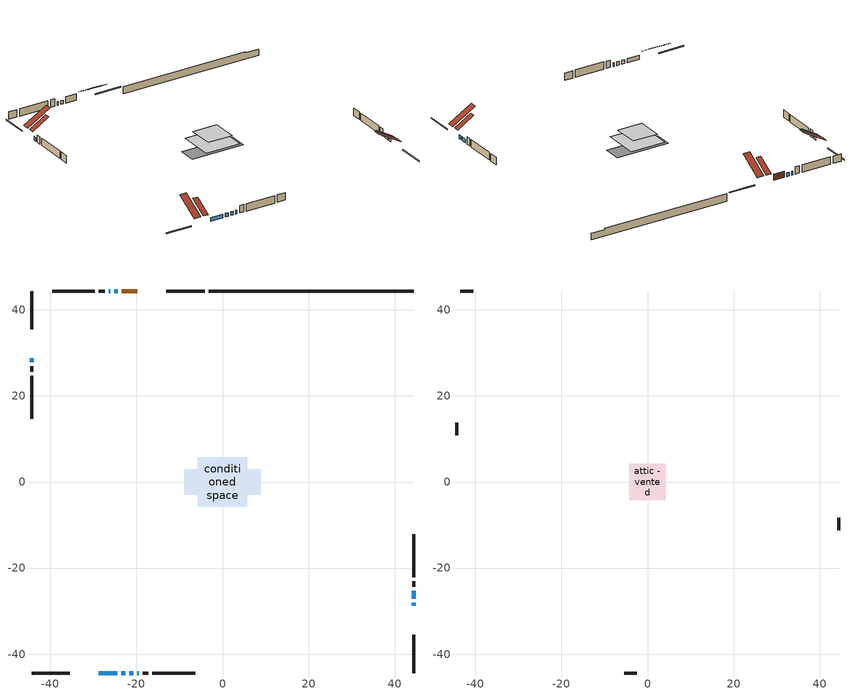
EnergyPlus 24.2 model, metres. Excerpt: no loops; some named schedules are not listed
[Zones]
conditioned space
 floor outside (Floor1 construction): -1.14,-1.14 -1.14,1.14 1.14,1.14 1.14,-1.14 z0.61
 floor adiabatic (AdiabaticFloorConstruction): -5.8,-5.8 -5.8,5.8 5.8,5.8 5.8,-5.8 z0.61
 floor foundation (Slab1 construction): -8.93,-2.96 -8.93,2.96 8.93,2.96 8.93,-2.96 z-1.83
 wall outside (RimJoist1 construction): -4.1,44.38 -13.01,44.38 / -44.38,-44.38 -35.46,-44.38 / -44.38,44.38 -44.38,35.46 / 44.38,-44.38 44.38,-35.46 z0.61:0.91
 wall outside (AdiabaticWallConstruction 1): -19.75,44.38 -23.41,44.38 z0.61:2.64
 wall outside (AdiabaticWallConstruction): -24.33,44.38 -25.14,44.38 / 44.38,-28.72 44.38,-28 / -28.72,-44.38 -24.46,-44.38 / -23.53,-44.38 -22.57,-44.38 / -21.65,-44.38 -20.79,-44.38 / -44.38,28.72 -44.38,27.86 / 44.38,-27.07 44.38,-25.32 / -26.07,44.38 -26.43,44.38 / -19.86,-44.38 -19.5,-44.38 z0.61:1.83
 wall outside (Wall1 construction): -27.36,44.38 -28.73,44.38 / -18.57,-44.38 -17.2,-44.38 / -44.38,26.94 -44.38,25.57 / 44.38,-24.39 44.38,-23.03 z0.61:3.05
 wall outside (Wall2 construction): -29.65,44.38 -39.61,44.38 / -16.27,-44.38 -6.32,-44.38 / -44.38,24.64 -44.38,14.69 / 44.38,-22.1 44.38,-12.14 z0.61:3.05
 wall foundation (FoundationWall1 construction): -3.17,44.38,-1.83 -3.17,44.38,0.61 39.63,44.38,0.61 39.63,44.38,0.24 44.38,44.38,0.24 44.38,44.38,-1.83
 window (WindowConstruction): -24.34,44.38 -25.14,44.38 z0.61:1.83
 window (WindowConstruction 8): 44.38,-28.72 44.38,-28 z0.61:1.83
 window (WindowConstruction 1): -28.72,-44.38 -24.46,-44.38 z0.61:1.83
 window (WindowConstruction 2): -23.53,-44.38 -22.58,-44.38 z0.61:1.83
 window (WindowConstruction 3): -21.65,-44.38 -20.79,-44.38 z0.61:1.83
 window (WindowConstruction 4): -44.38,28.72 -44.38,27.87 z0.61:1.83
 window (WindowConstruction 5): 44.38,-27.07 44.38,-25.32 z0.61:1.83
 window (WindowConstruction 6): -26.07,44.38 -26.43,44.38 z0.61:1.83
 window (WindowConstruction 7): -19.86,-44.38 -19.5,-44.38 z0.61:1.83
 door (Door): -19.76,44.38 -23.41,44.38 z0.61:2.64
 ceiling adiabatic (AdiabaticFloorConstruction): 5.8,-5.8 5.8,5.8 -5.8,5.8 -5.8,-5.8 z0.61
 roof outside (Roof2 construction): -18.83,44.38,3.05 -18.83,38.61,6.41 -17.16,38.61,6.41 -17.16,44.38,3.05; -29.65,-44.38,3.05 -29.65,-38.61,6.41 -31.32,-38.61,6.41 -31.32,-44.38,3.05; -44.38,29.65,3.05 -38.61,29.65,6.41 -38.61,31.32,6.41 -44.38,31.32,3.05; 44.38,-29.65,3.05 38.61,-29.65,6.41 38.61,-31.32,6.41 44.38,-31.32,3.05
attic - vented
 floor to conditioned space (Floor2 construction Reversed): -4.25,-4.25 -4.25,4.25 4.25,4.25 4.25,-4.25 z3.05
 wall outside (Wall3 construction): -40.54,44.38 -43.45,44.38 / -5.39,-44.38 -2.48,-44.38 / -44.38,13.76 -44.38,10.84 / 44.38,-11.21 44.38,-8.3 z0.61:3.05
 roof outside (Roof1 construction): -16.23,44.38,3.05 -16.23,36.48,7.65 -13.94,36.48,7.65 -13.94,44.38,3.05; -32.25,-44.38,3.05 -32.25,-36.48,7.65 -34.54,-36.48,7.65 -34.54,-44.38,3.05; -44.38,32.25,3.05 -36.48,32.25,7.65 -36.48,34.54,7.65 -44.38,34.54,3.05; 44.38,-32.25,3.05 36.48,-32.25,7.65 36.48,-34.54,7.65 44.38,-34.54,3.05
[Building]
Building 1: Terrain=Suburbs
[Site:Location]
Saskatoon Intl AP_SK: Latitude {deg}=52.17; Longitude {deg}=-106.7; Time Zone {hr}=-6; Elevation {m}=504; Keep Site Location Information=Yes
[Site:GroundTemperature:Shallow]
-3.29371, -5.9198, -6.13011, -4.88389, 0.118965, 5.09852, 9.41553, 12.1502, 12.3826, 10.1583, 5.95142, 1.12462
[Site:WaterMainsTemperature]
Calculation Method=Schedule; Temperature Schedule=mains temperature schedule
[Material] Roughness=Rough; Thermal Absorptance=0.9
Name | Thickness {m} | Conductivity {W/m-K} | Density {kg/m3} | Specific Heat {J/kg-K} | Solar Absorptance | Visible Absorptance
asphalt or fiberglass shingles | 0.00635 | 0.162714 | 1121.4 | 1465.45 | 0.84 | 0.84
ceiling loosefill ins | 0.254 | 0.0480833 | 16.02 | 1046.75 | 0.7 | 0.7
ceiling stud and cavity | 0.1397 | 0.0901559 | 65.682 | 1177.47 | 0.7 | 0.7
concrete 4.0 in. | 0.1016 | 1.803125 | 2242.8 | 837.4 | 0.7 | 0.7
concrete 8.0 in. | 0.2032 | 1.803125 | 2242.8 | 837.4 | 0.7 | 0.7
door material | 0.04445 | 0.0451087 | 512.64 | 1214.23 | 0.7 | 0.7
exterior vertical ins | 0.0545843 | 0.029427 | 32.04 | 1214.23 | 0.7 | 0.7
floor covering | 0.0127 | 0.0433444 | 54.468 | 1339.84 | 0.6 | 0.6
floor rigid ins; rim joist rigid ins; roof rigid ins; wall rigid ins 1 | 0.103632 | 0.029427 | 32.04 | 1214.23 | 0.7 | 0.7
floor rigid ins 1; wall rigid ins 2 | 0.512978 | 0.029427 | 32.04 | 1214.23 | 0.7 | 0.7
floor stud and cavity | 0.1397 | 0.18659 | 92.3553 | 1139.71 | 0.7 | 0.7
floor stud and cavity 1 | 0.1397 | 1.75129 | 37.0049 | 1207.88 | 0.7 | 0.7
furniture material conditioned space 1 | 0.1524 | 0.115458 | 640.8 | 1214.23 | 0.6 | 0.6
gypsum board | 0.0127 | 0.160291 | 801 | 837.4 | 0.6 | 0.6
gypsum board 1 | 0.0127 | 0.160291 | 801 | 837.4 | 0.7 | 0.7
osb sheathing 0.5 in. | 0.0127 | 0.115458 | 512.64 | 1214.23 | 0.7 | 0.7
osb sheathing 0.75 in. | 0.01905 | 0.115458 | 512.64 | 1214.23 | 0.7 | 0.7
osb sheathing 2.0 in. | 0.0508 | 0.115458 | 512.64 | 1214.23 | 0.7 | 0.7
rim joist stud and cavity | 0.0508 | 0.0754091 | 125.044 | 1163.47 | 0.6 | 0.6
roof stud and cavity | 0.2032 | 0.088249 | 78.34581 | 1123.46 | 0.7 | 0.7
wall rigid ins | 0.051816 | 0.029427 | 32.04 | 1214.23 | 0.7 | 0.7
wall stud and cavity | 0.1397 | 0.0777065 | 139.0536 | 1170.24 | 0.7 | 0.7
wall stud and cavity 1 | 0.1397 | 0.605677 | 139.0536 | 1170.24 | 0.7 | 0.7
wall stud and cavity 2 | 0.0889 | 6.1454 | 50.32683 | 1063.81 | 0.6 | 0.6
wall stud and cavity 3 | 0.0889 | 0.380278 | 52.3479 | 1209.89 | 0.7 | 0.7
wall stud and cavity 4 | 0.0889 | 0.391764 | 83.0341 | 1211.67 | 0.7 | 0.7
wood siding | 0.0254 | 0.102417 | 544.68 | 1172.36 | 0 | 0
wood siding 1 | 0.00254 | 0.102417 | 544.68 | 1172.36 | 0 | 0
wood siding 2; wood siding 3; wood siding 4 | 0.0254 | 0.102417 | 544.68 | 1172.36 | 0.7 | 0.7
[WindowMaterial:SimpleGlazingSystem]
Name | U-Factor {W/m2-K} | Solar Heat Gain Coefficient
WindowMaterial | 2.94177 | 0.65
WindowMaterial 1 | 1.195219 | 0.54
WindowMaterial 2 | 2.941204 | 0.65
WindowMaterial 3 | 2.94461 | 0.64
WindowMaterial 4 | 2.9378 | 0.65
WindowMaterial 5 | 2.99742 | 0.59
[Construction]
AdiabaticFloorConstruction: floor stud and cavity 1, floor rigid ins 1, osb sheathing 0.75 in., floor covering
AdiabaticWallConstruction: wood siding 3, wall rigid ins 2, wall stud and cavity 3, gypsum board
AdiabaticWallConstruction 1: wood siding 4, wall rigid ins 2, wall stud and cavity 3, gypsum board
Door: door material
Floor1 construction: floor stud and cavity, floor rigid ins, osb sheathing 0.75 in., floor covering
Floor2 construction Reversed: gypsum board, ceiling stud and cavity, ceiling loosefill ins
FoundationWall1 construction: concrete 8.0 in., gypsum board 1
furniture construction conditioned space 1: furniture material conditioned space 1
PartitionWallConstruction: gypsum board, wall stud and cavity 4, gypsum board
RimJoist1 construction: wood siding 2, rim joist rigid ins, osb sheathing 2.0 in., rim joist stud and cavity
Roof1 construction: asphalt or fiberglass shingles
Roof2 construction: asphalt or fiberglass shingles, roof rigid ins, osb sheathing 0.75 in., roof stud and cavity, gypsum board
Slab1 construction: concrete 4.0 in.
Wall1 construction: wood siding, wall rigid ins, osb sheathing 0.5 in., wall stud and cavity, gypsum board
Wall2 construction: wood siding, wall rigid ins 1, osb sheathing 0.5 in., wall stud and cavity 1, gypsum board
Wall3 construction: wood siding 1, wall stud and cavity 2
WindowConstruction: WindowMaterial
WindowConstruction 1: WindowMaterial 1
WindowConstruction 2: WindowMaterial 2
WindowConstruction 3; WindowConstruction 4: WindowMaterial 3
WindowConstruction 5: WindowMaterial 4
WindowConstruction 6; WindowConstruction 7; WindowConstruction 8: WindowMaterial 5
[Zone] Multiplier=1; Part of Total Floor Area=Yes
Name | Volume {m3}
attic - vented | 51.5091
conditioned space | 600.7
[Space]
Name | Zone | Volume {m3}
attic - vented 1 | attic - vented | 51.5091
conditioned space 1 | conditioned space | 600.7
[ZoneInfiltration:EffectiveLeakageArea]
infil attic - vented 1: Zone or Space=attic - vented 1; Schedule=Always On Discrete; Effective Air Leakage Area {cm2}=2475.09; Stack Coefficient=0.000489879; Wind Coefficient=1.49542e-05
[ZoneMixing]
whole house fan mix: Zone or Space=attic - vented; Schedule=Always On Continuous; Design Flow Rate Calculation Method=Flow/Zone; Design Flow Rate {m3/s}=0; Source Zone or Space=conditioned space
[SurfaceProperty:ExposedFoundationPerimeter]
Slab1: Exposed Perimeter Calculation Method=TotalExposedPerimeter; Total Exposed Perimeter {m}=47.549
[InternalMass] Zone or ZoneList=conditioned space; Space or SpaceList=conditioned space 1
Name | Construction | Surface Area {m2}
furniture mass conditioned space 1 | furniture construction conditioned space 1 | 98.212
partition wall mass | PartitionWallConstruction | 245.53
[Lights]
interior lighting: Zone or ZoneList or Space or SpaceList=conditioned space 1; Schedule=interior lighting schedule; Design Level Calculation Method=LightingLevel; Lighting Level {W}=343.2; Return Air Fraction=0; Fraction Radiant=0.6; Fraction Visible=0.2; Fraction Replaceable=1
[People]
occupants: Zone or ZoneList or Space or SpaceList=conditioned space 1; Number of People Schedule=occupants schedule; Number of People Calculation Method=People; Number of People=3; Fraction Radiant=0.314171; Sensible Heat Fraction=0.56303; Activity Level Schedule=occupants activity schedule; Carbon Dioxide Generation Rate {m3/s-W}=0; Enable ASHRAE 55 Comfort Warnings=No; Mean Radiant Temperature Calculation Type=EnclosureAveraged
[ElectricEquipment] Zone or ZoneList or Space or SpaceList=conditioned space 1; Design Level Calculation Method=EquipmentLevel
Name | Schedule | Design Level {W} | Fraction Latent | Fraction Radiant | Fraction Lost
clothes dryer | clothes dryer schedule | 140.772 | 0.015 | 0.081 | 0.85
clothes washer | clothes washer schedule | 32.1985 | 0.03 | 0.162 | 0.7
cooking range | cooking range schedule | 215.147 | 0.08 | 0.432 | 0.2
dishwasher | dishwasher schedule | 66.8632 | 0.3 | 0.18 | 0.4
fridge | fridge schedule | 72.9452 | 0 | 0.6 | 0
mech vent house fan | mech vent house fan schedule | 0 | 0 | 0 | 1
mech vent house fan cfis | mech vent house fan cfis schedule | 0 | 0 | 0 | 0
misc plug loads | misc plug loads schedule | 494.7 | 0.045 | 0.513 | 0.1
whole house fan | Always On Discrete | 0 | 0 | 0 | 1
[OtherEquipment] Zone or ZoneList or Space or SpaceList=conditioned space 1; Design Level Calculation Method=EquipmentLevel
Name | Fuel Type | Schedule | Design Level {W} | Fraction Latent | Fraction Radiant | Fraction Lost
clothes dryer 1 | Electricity | clothes dryer schedule | 0 | 0.015 | 0.081 | 0.85
cooking range 1 | Electricity | cooking range schedule | 0 | 0.08 | 0.432 | 0.2
general water use latent | None | general water use schedule | 62.594 | 1 | 0 | 0
general water use sensible | None | general water use schedule | -61.6891 | 0 | 0.6 | 0
mech vent house fan latent load | None | Always On Discrete | 0 | 1 | 0 | 0
mech vent house fan sensible load | None | Always On Discrete | 0 | 0 | 0 | 0
water heater energy adjustment1 | NaturalGas | Always On Discrete | 0.01 | 0 | 0 | 1
[ZoneInfiltration:DesignFlowRate] Zone or ZoneList or Space or SpaceList=conditioned space 1; Schedule=Always On Discrete; Design Flow Rate Calculation Method=Flow/Zone; Design Flow Rate {m3/s}=0
infil flow; natural vent flow; whole house fan flow
[AvailabilityManager:Scheduled]
central ac and furnace airloop Availability Manager: Schedule=Always On Discrete
[Foundation:Kiva]
Foundation Kiva 1: Initial Indoor Air Temperature {C}=21; Wall Height Above Grade {m}=0.609996; Wall Depth Below Slab {m}=0.2032; Custom Block Material Name 1=exterior vertical ins; Custom Block Depth 1 {m}=2.43998; Custom Block X Position 1 {m}=0.2159; Custom Block Z Position 1 {m}=0
[Foundation:Kiva:Settings]
Soil Conductivity {W/m-K}=0.849921; Soil Density {kg/m3}=1842.3; Soil Specific Heat {J/kg-K}=418.7; Ground Solar Absorptivity=0.9; Ground Thermal Absorptivity=0.9; Ground Surface Roughness {m}=0.03; Far-Field Width {m}=40; Deep-Ground Boundary Condition=ZeroFlux; Deep-Ground Depth {m}=40; Minimum Cell Dimension {m}=0.2; Maximum Cell Growth Coefficient=3; Simulation Timestep=Timestep
[Exterior:Lights]
exterior lighting: Schedule=exterior lighting schedule; Design Level {W}=75.6
[EnergyManagementSystem:GlobalVariable]
central_ac_and_furnace_airloop_Fan_RTF
infil_program_Qfan
infil_program_Qinf
natural_vent_program_Qnv
natural_vent_program_Qwhf
[EnergyManagementSystem:Sensor]
Name | Output:Variable or Output:Meter Index Key | Output:Variable or Output:Meter
airflow_gain | infil flow | Infiltration Sensible Heat Gain Energy
airflow_gain_1 | natural vent flow | Infiltration Sensible Heat Gain Energy
airflow_gain_2 | whole house fan flow | Infiltration Sensible Heat Gain Energy
airflow_loss | infil flow | Infiltration Sensible Heat Loss Energy
airflow_loss_1 | natural vent flow | Infiltration Sensible Heat Loss Energy
airflow_loss_2 | whole house fan flow | Infiltration Sensible Heat Loss Energy
clg_load_cond |  | Cooling:EnergyTransfer:Zone:CONDITIONED SPACE
clg_sp_s; clg_sp_s_1 | cooling setpoint | Schedule Value
clothes_dryer_exhaust_0_sch_s | clothes dryer exhaust 0 schedule | Schedule Value
cool_season | cooling season schedule | Schedule Value
htg_load_cond |  | Heating:EnergyTransfer:Zone:CONDITIONED SPACE
htg_sp_s; htg_sp_s_1 | heating setpoint | Schedule Value
ig_ee_conv | clothes dryer | Electric Equipment Convective Heating Energy
ig_ee_conv_2 | cooking range | Electric Equipment Convective Heating Energy
ig_ee_conv_4 | fridge | Electric Equipment Convective Heating Energy
ig_ee_conv_5 | misc plug loads | Electric Equipment Convective Heating Energy
ig_ee_conv_6 | whole house fan | Electric Equipment Convective Heating Energy
ig_ee_rad | clothes dryer | Electric Equipment Radiant Heating Energy
ig_ee_rad_2 | cooking range | Electric Equipment Radiant Heating Energy
ig_ee_rad_4 | fridge | Electric Equipment Radiant Heating Energy
ig_ee_rad_5 | misc plug loads | Electric Equipment Radiant Heating Energy
ig_ee_rad_6 | whole house fan | Electric Equipment Radiant Heating Energy
ig_lgt_conv | interior lighting | Lights Convective Heating Energy
ig_lgt_rad | interior lighting | Lights Radiant Heating Energy
ig_lgt_vis | interior lighting | Lights Visible Radiation Heating Energy
ig_oe_conv | clothes dryer 1 | Other Equipment Convective Heating Energy
ig_oe_conv_1 | cooking range 1 | Other Equipment Convective Heating Energy
ig_oe_conv_2 | general water use latent | Other Equipment Convective Heating Energy
ig_oe_conv_3 | general water use sensible | Other Equipment Convective Heating Energy
ig_oe_conv_4 | water heater energy adjustment1 | Other Equipment Convective Heating Energy
ig_oe_rad | clothes dryer 1 | Other Equipment Radiant Heating Energy
ig_oe_rad_1 | cooking range 1 | Other Equipment Radiant Heating Energy
ig_oe_rad_2 | general water use latent | Other Equipment Radiant Heating Energy
ig_oe_rad_3 | general water use sensible | Other Equipment Radiant Heating Energy
ig_oe_rad_4 | water heater energy adjustment1 | Other Equipment Radiant Heating Energy
ig_ppl_conv | occupants | People Convective Heating Energy
ig_ppl_rad | occupants | People Radiant Heating Energy
im_conv | furniture mass conditioned space 1 | Surface Inside Face Convection Heat Gain Energy
im_conv_1 | partition wall mass | Surface Inside Face Convection Heat Gain Energy
im_ig | furniture mass conditioned space 1 | Surface Inside Face Internal Gains Radiation Heat Gain Energy
im_ig_1 | partition wall mass | Surface Inside Face Internal Gains Radiation Heat Gain Energy
im_lgt | furniture mass conditioned space 1 | Surface Inside Face Lights Radiation Heat Gain Energy
im_lgt_1 | partition wall mass | Surface Inside Face Lights Radiation Heat Gain Energy
im_sol | furniture mass conditioned space 1 | Surface Inside Face Solar Radiation Heat Gain Energy
im_sol_1 | partition wall mass | Surface Inside Face Solar Radiation Heat Gain Energy
im_surf | furniture mass conditioned space 1 | Surface Inside Face Net Surface Thermal Radiation Heat Gain Energy
im_surf_1 | partition wall mass | Surface Inside Face Net Surface Thermal Radiation Heat Gain Energy
mv_conv | mech vent house fan | Electric Equipment Convective Heating Energy
mv_conv_1 | mech vent house fan cfis | Electric Equipment Convective Heating Energy
mv_conv_2 | mech vent house fan latent load | Other Equipment Convective Heating Energy
mv_conv_3 | mech vent house fan sensible load | Other Equipment Convective Heating Energy
mv_rad | mech vent house fan | Electric Equipment Radiant Heating Energy
mv_rad_1 | mech vent house fan cfis | Electric Equipment Radiant Heating Energy
mv_rad_2 | mech vent house fan latent load | Other Equipment Radiant Heating Energy
mv_rad_3 | mech vent house fan sensible load | Other Equipment Radiant Heating Energy
natural_vent_s | natural vent schedule | Schedule Value
out_pb_s |  | Site Outdoor Air Barometric Pressure
out_wt_s |  | Site Outdoor Air Humidity Ratio
site_vw_s |  | Site Wind Speed
ss_back_out | Window1 | Surface Window Shortwave from Zone Back Out Window Heat Transfer Rate
ss_back_out_1 | Window10 | Surface Window Shortwave from Zone Back Out Window Heat Transfer Rate
ss_back_out_2 | Window2 | Surface Window Shortwave from Zone Back Out Window Heat Transfer Rate
ss_back_out_3 | Window3 | Surface Window Shortwave from Zone Back Out Window Heat Transfer Rate
ss_back_out_4 | Window4 | Surface Window Shortwave from Zone Back Out Window Heat Transfer Rate
ss_back_out_5 | Window5 | Surface Window Shortwave from Zone Back Out Window Heat Transfer Rate
ss_back_out_6 | Window6 | Surface Window Shortwave from Zone Back Out Window Heat Transfer Rate
ss_back_out_7 | Window8 | Surface Window Shortwave from Zone Back Out Window Heat Transfer Rate
ss_back_out_8 | Window9 | Surface Window Shortwave from Zone Back Out Window Heat Transfer Rate
ss_conv | Door1 | Surface Inside Face Convection Heat Gain Energy
ss_conv_1 | Window1 | Surface Inside Face Convection Heat Gain Energy
ss_conv_2 | Window10 | Surface Inside Face Convection Heat Gain Energy
ss_conv_3 | Window2 | Surface Inside Face Convection Heat Gain Energy
ss_conv_4 | Window3 | Surface Inside Face Convection Heat Gain Energy
ss_conv_5 | Window4 | Surface Inside Face Convection Heat Gain Energy
ss_conv_6 | Window5 | Surface Inside Face Convection Heat Gain Energy
ss_conv_7 | Window6 | Surface Inside Face Convection Heat Gain Energy
ss_conv_8 | Window8 | Surface Inside Face Convection Heat Gain Energy
ss_conv_9 | Window9 | Surface Inside Face Convection Heat Gain Energy
ss_ig | Door1 | Surface Inside Face Internal Gains Radiation Heat Gain Energy
ss_ig_1 | Window1 | Surface Inside Face Internal Gains Radiation Heat Gain Energy
ss_ig_2 | Window10 | Surface Inside Face Internal Gains Radiation Heat Gain Energy
ss_ig_3 | Window2 | Surface Inside Face Internal Gains Radiation Heat Gain Energy
ss_ig_4 | Window3 | Surface Inside Face Internal Gains Radiation Heat Gain Energy
ss_ig_5 | Window4 | Surface Inside Face Internal Gains Radiation Heat Gain Energy
ss_ig_6 | Window5 | Surface Inside Face Internal Gains Radiation Heat Gain Energy
ss_ig_7 | Window6 | Surface Inside Face Internal Gains Radiation Heat Gain Energy
ss_ig_8 | Window8 | Surface Inside Face Internal Gains Radiation Heat Gain Energy
ss_ig_9 | Window9 | Surface Inside Face Internal Gains Radiation Heat Gain Energy
ss_lgt | Door1 | Surface Inside Face Lights Radiation Heat Gain Energy
ss_sol | Door1 | Surface Inside Face Solar Radiation Heat Gain Energy
ss_surf | Door1 | Surface Inside Face Net Surface Thermal Radiation Heat Gain Energy
ss_surf_1 | Window1 | Surface Inside Face Net Surface Thermal Radiation Heat Gain Energy
ss_surf_2 | Window10 | Surface Inside Face Net Surface Thermal Radiation Heat Gain Energy
ss_surf_3 | Window2 | Surface Inside Face Net Surface Thermal Radiation Heat Gain Energy
ss_surf_4 | Window3 | Surface Inside Face Net Surface Thermal Radiation Heat Gain Energy
ss_surf_5 | Window4 | Surface Inside Face Net Surface Thermal Radiation Heat Gain Energy
ss_surf_6 | Window5 | Surface Inside Face Net Surface Thermal Radiation Heat Gain Energy
ss_surf_7 | Window6 | Surface Inside Face Net Surface Thermal Radiation Heat Gain Energy
ss_surf_8 | Window8 | Surface Inside Face Net Surface Thermal Radiation Heat Gain Energy
ss_surf_9 | Window9 | Surface Inside Face Net Surface Thermal Radiation Heat Gain Energy
ss_trans_in | Window1 | Surface Window Transmitted Solar Radiation Rate
ss_trans_in_1 | Window10 | Surface Window Transmitted Solar Radiation Rate
ss_trans_in_2 | Window2 | Surface Window Transmitted Solar Radiation Rate
ss_trans_in_3 | Window3 | Surface Window Transmitted Solar Radiation Rate
ss_trans_in_4 | Window4 | Surface Window Transmitted Solar Radiation Rate
ss_trans_in_5 | Window5 | Surface Window Transmitted Solar Radiation Rate
ss_trans_in_6 | Window6 | Surface Window Transmitted Solar Radiation Rate
ss_trans_in_7 | Window8 | Surface Window Transmitted Solar Radiation Rate
ss_trans_in_8 | Window9 | Surface Window Transmitted Solar Radiation Rate
ss_trans_out | Window1 | Surface Inside Face Initial Transmitted Diffuse Transmitted Out Window Solar Radiation Rate
ss_trans_out_1 | Window10 | Surface Inside Face Initial Transmitted Diffuse Transmitted Out Window Solar Radiation Rate
ss_trans_out_2 | Window2 | Surface Inside Face Initial Transmitted Diffuse Transmitted Out Window Solar Radiation Rate
ss_trans_out_3 | Window3 | Surface Inside Face Initial Transmitted Diffuse Transmitted Out Window Solar Radiation Rate
ss_trans_out_4 | Window4 | Surface Inside Face Initial Transmitted Diffuse Transmitted Out Window Solar Radiation Rate
ss_trans_out_5 | Window5 | Surface Inside Face Initial Transmitted Diffuse Transmitted Out Window Solar Radiation Rate
ss_trans_out_6 | Window6 | Surface Inside Face Initial Transmitted Diffuse Transmitted Out Window Solar Radiation Rate
ss_trans_out_7 | Window8 | Surface Inside Face Initial Transmitted Diffuse Transmitted Out Window Solar Radiation Rate
ss_trans_out_8 | Window9 | Surface Inside Face Initial Transmitted Diffuse Transmitted Out Window Solar Radiation Rate
s_conv | Floor1 | Surface Inside Face Convection Heat Gain Energy
s_conv_1 | Floor2 | Surface Inside Face Convection Heat Gain Energy
s_conv_10 | Roof2:180 | Surface Inside Face Convection Heat Gain Energy
s_conv_11 | Roof2:270 | Surface Inside Face Convection Heat Gain Energy
s_conv_12 | Roof2:90 | Surface Inside Face Convection Heat Gain Energy
s_conv_13 | Slab1 | Surface Inside Face Convection Heat Gain Energy
s_conv_14 | Wall1:0 | Surface Inside Face Convection Heat Gain Energy
s_conv_15 | Wall1:180 | Surface Inside Face Convection Heat Gain Energy
s_conv_16 | Wall1:270 | Surface Inside Face Convection Heat Gain Energy
s_conv_17 | Wall1:90 | Surface Inside Face Convection Heat Gain Energy
s_conv_18 | Wall2:0 | Surface Inside Face Convection Heat Gain Energy
s_conv_19 | Wall2:180 | Surface Inside Face Convection Heat Gain Energy
s_conv_2 | FoundationWall1 | Surface Inside Face Convection Heat Gain Energy
s_conv_20 | Wall2:270 | Surface Inside Face Convection Heat Gain Energy
s_conv_21 | Wall2:90 | Surface Inside Face Convection Heat Gain Energy
s_conv_3 | inferred conditioned ceiling | Surface Inside Face Convection Heat Gain Energy
s_conv_4 | inferred conditioned floor | Surface Inside Face Convection Heat Gain Energy
s_conv_5 | RimJoist1:0 | Surface Inside Face Convection Heat Gain Energy
s_conv_6 | RimJoist1:180 | Surface Inside Face Convection Heat Gain Energy
s_conv_7 | RimJoist1:270 | Surface Inside Face Convection Heat Gain Energy
s_conv_8 | RimJoist1:90 | Surface Inside Face Convection Heat Gain Energy
s_conv_9 | Roof2:0 | Surface Inside Face Convection Heat Gain Energy
s_ig | Floor1 | Surface Inside Face Internal Gains Radiation Heat Gain Energy
s_ig_1 | Floor2 | Surface Inside Face Internal Gains Radiation Heat Gain Energy
s_ig_10 | Roof2:180 | Surface Inside Face Internal Gains Radiation Heat Gain Energy
s_ig_11 | Roof2:270 | Surface Inside Face Internal Gains Radiation Heat Gain Energy
s_ig_12 | Roof2:90 | Surface Inside Face Internal Gains Radiation Heat Gain Energy
s_ig_13 | Slab1 | Surface Inside Face Internal Gains Radiation Heat Gain Energy
s_ig_14 | Wall1:0 | Surface Inside Face Internal Gains Radiation Heat Gain Energy
s_ig_15 | Wall1:180 | Surface Inside Face Internal Gains Radiation Heat Gain Energy
s_ig_16 | Wall1:270 | Surface Inside Face Internal Gains Radiation Heat Gain Energy
s_ig_17 | Wall1:90 | Surface Inside Face Internal Gains Radiation Heat Gain Energy
s_ig_18 | Wall2:0 | Surface Inside Face Internal Gains Radiation Heat Gain Energy
s_ig_19 | Wall2:180 | Surface Inside Face Internal Gains Radiation Heat Gain Energy
s_ig_2 | FoundationWall1 | Surface Inside Face Internal Gains Radiation Heat Gain Energy
s_ig_20 | Wall2:270 | Surface Inside Face Internal Gains Radiation Heat Gain Energy
s_ig_21 | Wall2:90 | Surface Inside Face Internal Gains Radiation Heat Gain Energy
s_ig_3 | inferred conditioned ceiling | Surface Inside Face Internal Gains Radiation Heat Gain Energy
